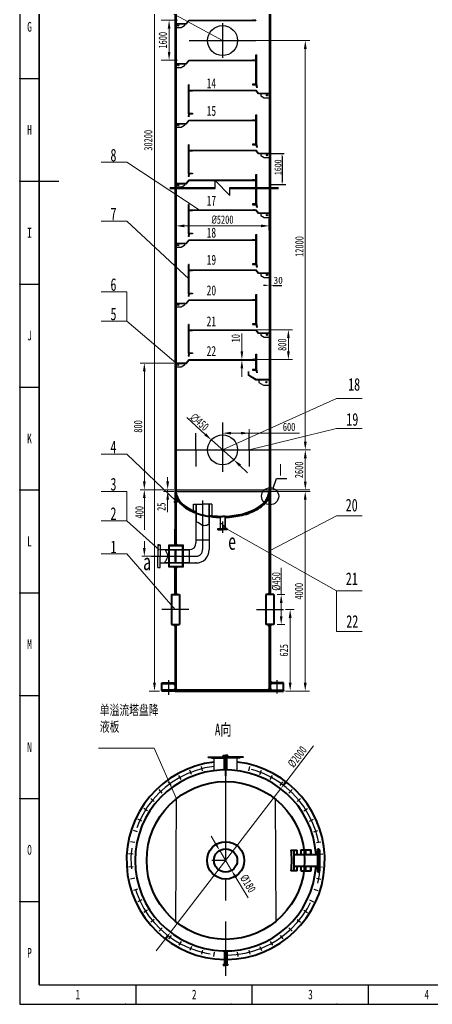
# Model space of a CAD drawing. Header units: inches. Extents: x 1196.6 to 1248.9, y -1575.8 to -1556.
# Drawn here: x 1196.61 to 1201.56, y -1575.8 to -1563.97 of the extents above; entities that cross this region are included whole.
import ezdxf

# ---------------------------------------------------------------- set-up
doc = ezdxf.new("R2010")
doc.units = ezdxf.units.IN
doc.header["$MEASUREMENT"] = 0
doc.linetypes.add('CENTER', pattern=[2, 1.25, -0.25, 0.25, -0.25])
for name, color, linetype in [('中心线', 1, 'CENTER'), ('文字', 7, 'Continuous'), ('文字层', 7, 'Continuous'), ('标注', 3, 'Continuous'), ('标题栏文字', 7, 'Continuous'), ('箭头', 6, 'Continuous'), ('细实线', 7, 'Continuous')]:
    doc.layers.add(name, color=color, linetype=linetype)
for name, color, linetype, lineweight in [('中心线层', 1, 'CENTER', 0), ('内边框', 7, 'Continuous', 30), ('塔体', 255, 'Continuous', 40), ('外边框', 7, 'Continuous', 30), ('引线', 3, 'Continuous', 0), ('文字说明', 7, 'Continuous', 5), ('标注层', 3, 'Continuous', 0), ('管路', 7, 'Continuous', 40), ('细线层', 7, 'Continuous', 0)]:
    doc.layers.add(name, color=color, linetype=linetype, lineweight=lineweight)
doc.styles.get("Standard").update_dxf_attribs({"font": '', "width": 0.7, "height": 3.5})
doc.styles.add('文字-仿宋', font='', dxfattribs={"width": 0.7, "height": 3.5})
doc.styles.add('朔方', font='gbenor.shx', dxfattribs={"height": 3.5})
doc.styles.get('Standard').set_extended_font_data('FangSong_GB2312')
doc.styles.get('文字-仿宋').set_extended_font_data('SimSun')

msp = doc.modelspace()

# ---------------------------------------------------------------- hatches: boundary and pattern name
at = {"layer": '塔体'}
for color, points in [(4, [(1198.483, -1569.617), (1198.472, -1569.611), (1198.472, -1569.624)]), (4, [(1199.603, -1569.617), (1199.615, -1569.611), (1199.615, -1569.624)]), (4, [(1198.472, -1570.265), (1198.456, -1570.285), (1198.472, -1570.285)]), (4, [(1198.483, -1570.265), (1198.5, -1570.285), (1198.483, -1570.285)]), (4, [(1198.472, -1570.566), (1198.456, -1570.545), (1198.472, -1570.545)]), (256, [(1198.472, -1570.563), (1198.465, -1570.545), (1198.472, -1570.545)]), (256, [(1198.483, -1570.563), (1198.491, -1570.545), (1198.483, -1570.545)]), (4, [(1198.483, -1570.566), (1198.5, -1570.545), (1198.483, -1570.545)]), (4, [(1198.472, -1570.857), (1198.456, -1570.877), (1198.472, -1570.877)]), (256, [(1198.472, -1570.86), (1198.465, -1570.877), (1198.472, -1570.877)]), (4, [(1198.483, -1570.857), (1198.5, -1570.877), (1198.483, -1570.877)]), (256, [(1198.483, -1570.86), (1198.491, -1570.877), (1198.483, -1570.877)]), (4, [(1199.603, -1570.857), (1199.587, -1570.877), (1199.603, -1570.877)]), (4, [(1199.615, -1570.857), (1199.631, -1570.877), (1199.615, -1570.877)]), (256, [(1199.615, -1570.86), (1199.622, -1570.877), (1199.615, -1570.877)]), (4, [(1198.472, -1571.258), (1198.456, -1571.237), (1198.472, -1571.237)]), (4, [(1198.483, -1571.258), (1198.5, -1571.237), (1198.483, -1571.237)]), (4, [(1199.603, -1571.258), (1199.587, -1571.237), (1199.603, -1571.237)]), (4, [(1199.615, -1571.258), (1199.631, -1571.237), (1199.615, -1571.237)]), (4, [(1198.472, -1571.915), (1198.456, -1571.936), (1198.472, -1571.936)]), (4, [(1198.472, -1571.967), (1198.456, -1571.947), (1198.472, -1571.947)]), (4, [(1199.615, -1571.915), (1199.631, -1571.936), (1199.615, -1571.936)]), (4, [(1199.615, -1571.967), (1199.631, -1571.947), (1199.615, -1571.947)]), (4, [(1198.472, -1572.006), (1198.456, -1572.026), (1198.472, -1572.026)]), (4, [(1198.483, -1572.006), (1198.5, -1572.026), (1198.483, -1572.026)]), (4, [(1199.603, -1572.006), (1199.587, -1572.026), (1199.603, -1572.026)]), (4, [(1199.615, -1572.006), (1199.631, -1572.026), (1199.615, -1572.026)])]:
    msp.add_hatch(color=color, dxfattribs=at).paths.add_polyline_path(points)
h = msp.add_hatch(color=4, dxfattribs=at)
edge = h.paths.add_edge_path()
edge.add_spline(control_points=[(1198.472, -1569.637), (1198.472, -1569.645), (1198.473, -1569.653), (1198.475, -1569.673), (1198.478, -1569.684), (1198.482, -1569.695)], knot_values=[2.959957, 2.959957, 2.959957, 2.959957, 3.033814, 3.033814, 3.141593, 3.141593, 3.141593, 3.141593], degree=3, periodic=0)
edge.add_line((1198.482, -1569.695), (1198.472, -1569.695))
edge.add_line((1198.472, -1569.695), (1198.472, -1569.637))
h = msp.add_hatch(color=4, dxfattribs=at)
edge = h.paths.add_edge_path()
edge.add_spline(control_points=[(1199.615, -1569.637), (1199.615, -1569.645), (1199.614, -1569.653), (1199.611, -1569.673), (1199.609, -1569.684), (1199.605, -1569.695)], knot_values=[2.959957, 2.959957, 2.959957, 2.959957, 3.033814, 3.033814, 3.141593, 3.141593, 3.141593, 3.141593], degree=3, periodic=0)
edge.add_line((1199.605, -1569.695), (1199.615, -1569.695))
edge.add_line((1199.615, -1569.695), (1199.615, -1569.637))

# ---------------------------------------------------------------- linework, layer by layer
at = {"layer": '中心线', "lineweight": 30}
for p, q in [((1199.043, -1564.01), (1199.043, -1564.426)), ((1199.043, -1568.808), (1199.043, -1569.401))]:
    msp.add_line(p, q, dxfattribs=at)
at = {"layer": '中心线'}
for p, q in [((1198.643, -1564.218), (1199.443, -1564.218)), ((1198.483, -1569.138), (1199.603, -1569.138)), ((1198.483, -1569.637), (1199.603, -1569.637)), ((1198.456, -1569.757), (1198.51, -1569.757)), ((1198.803, -1569.746), (1198.803, -1570.337)), ((1199.043, -1569.997), (1199.043, -1570.135)), ((1198.188, -1570.417), (1198.723, -1570.417)), ((1198.638, -1571.057), (1198.312, -1571.057)), ((1199.45, -1571.057), (1199.775, -1571.057)), ((1198.392, -1571.906), (1198.392, -1572.081)), ((1199.695, -1571.906), (1199.695, -1572.068)), ((1199.08, -1572.805), (1199.08, -1575.459)), ((1198.671, -1573.039), (1198.651, -1572.989)), ((1198.803, -1572.994), (1198.79, -1572.945)), ((1199.357, -1572.994), (1199.369, -1572.945)), ((1199.489, -1573.039), (1199.509, -1572.989)), ((1198.426, -1573.172), (1198.394, -1573.129)), ((1198.545, -1573.1), (1198.519, -1573.053)), ((1199.615, -1573.1), (1199.641, -1573.053)), ((1199.734, -1573.172), (1199.766, -1573.129)), ((1198.319, -1573.263), (1198.279, -1573.221)), ((1199.841, -1573.263), (1199.88, -1573.221)), ((1198.222, -1573.363), (1198.182, -1573.33)), ((1199.938, -1573.363), (1199.978, -1573.33)), ((1198.141, -1573.477), (1198.096, -1573.449)), ((1200.019, -1573.477), (1200.063, -1573.449)), ((1198.072, -1573.599), (1198.024, -1573.576)), ((1200.087, -1573.599), (1200.135, -1573.576)), ((1198.02, -1573.729), (1197.971, -1573.713)), ((1200.14, -1573.729), (1200.188, -1573.713)), ((1197.987, -1573.859), (1197.936, -1573.849)), ((1200.172, -1573.859), (1200.224, -1573.849)), ((1197.968, -1573.997), (1197.914, -1573.994)), ((1199.08, -1574.073), (1198.915, -1574.073)), ((1200.207, -1573.996), (1200.246, -1573.994)), ((1197.968, -1574.149), (1197.914, -1574.153)), ((1197.987, -1574.287), (1197.936, -1574.297)), ((1200.172, -1574.287), (1200.224, -1574.297)), ((1198.02, -1574.418), (1197.971, -1574.433)), ((1200.14, -1574.418), (1200.188, -1574.433)), ((1198.072, -1574.547), (1198.024, -1574.57)), ((1200.087, -1574.547), (1200.135, -1574.57)), ((1198.141, -1574.669), (1198.096, -1574.697)), ((1200.019, -1574.669), (1200.063, -1574.697)), ((1198.222, -1574.783), (1198.182, -1574.816)), ((1199.938, -1574.783), (1199.978, -1574.816)), ((1198.319, -1574.883), (1198.279, -1574.925)), ((1199.841, -1574.883), (1199.88, -1574.925)), ((1198.426, -1574.974), (1198.394, -1575.017)), ((1199.734, -1574.974), (1199.766, -1575.017)), ((1198.545, -1575.047), (1198.519, -1575.093)), ((1198.671, -1575.107), (1198.651, -1575.157)), ((1199.489, -1575.107), (1199.509, -1575.157)), ((1199.615, -1575.047), (1199.641, -1575.093)), ((1198.803, -1575.152), (1198.79, -1575.201)), ((1198.941, -1575.176), (1198.934, -1575.227)), ((1199.219, -1575.176), (1199.226, -1575.227)), ((1199.357, -1575.152), (1199.369, -1575.201))]:
    msp.add_line(p, q, dxfattribs=at)
for centre, radius, start, end in [((1198.723, -1570.337), 0.08, 270, 0), ((1199.08, -1574.073), 1.139, 97.0466, 269.2959), ((1199.08, -1574.073), 1.139, 270.7041, 82.9299)]:
    msp.add_arc(centre, radius, start, end, dxfattribs=at)
at = {"layer": '中心线层'}
msp.add_line((1200.207, -1574.15), (1200.246, -1574.153), dxfattribs=at)
at = {"layer": '内边框'}
for p, q in [((1196.84, -1556.602), (1196.84, -1575.567)), ((1196.84, -1575.567), (1196.84, -1556.602))]:
    msp.add_line(p, q, dxfattribs=at)
at = {"layer": '塔体'}
for p, q in [((1198.483, -1569.617), (1198.472, -1569.611)), ((1198.483, -1569.617), (1198.472, -1569.624)), ((1198.472, -1569.637), (1198.472, -1569.737)), ((1198.482, -1569.695), (1198.472, -1569.695)), ((1198.483, -1569.699), (1198.483, -1569.737)), ((1199.603, -1569.617), (1199.615, -1569.611)), ((1199.603, -1569.617), (1199.615, -1569.624)), ((1199.605, -1569.695), (1199.615, -1569.695)), ((1198.483, -1569.737), (1198.472, -1569.737)), ((1198.483, -1569.777), (1198.472, -1569.777)), ((1199.099, -1570.097), (1199.099, -1570.093)), ((1198.263, -1570.281), (1198.283, -1570.281)), ((1198.472, -1570.563), (1198.465, -1570.545)), ((1198.483, -1570.563), (1198.491, -1570.545)), ((1198.472, -1570.86), (1198.465, -1570.877)), ((1198.483, -1570.86), (1198.491, -1570.877)), ((1199.615, -1570.86), (1199.622, -1570.877)), ((1198.456, -1571.237), (1198.472, -1571.258)), ((1198.5, -1571.237), (1198.483, -1571.258)), ((1198.392, -1571.936), (1198.392, -1571.947)), ((1198.456, -1571.947), (1198.472, -1571.967)), ((1199.631, -1571.936), (1199.615, -1571.915)), ((1199.631, -1571.947), (1199.615, -1571.967)), ((1198.312, -1572.026), (1198.312, -1572.037)), ((1198.638, -1572.026), (1198.638, -1572.037)), ((1199.449, -1572.026), (1199.449, -1572.037)), ((1199.587, -1572.026), (1199.603, -1572.006)), ((1199.631, -1572.026), (1199.615, -1572.006)), ((1199.775, -1572.026), (1199.775, -1572.037)), ((1198.869, -1572.826), (1198.869, -1572.837)), ((1198.91, -1572.837), (1198.91, -1572.845)), ((1199.052, -1572.813), (1199.08, -1572.813)), ((1199.052, -1572.824), (1199.052, -1572.813)), ((1199.052, -1572.824), (1199.08, -1572.824)), ((1199.066, -1572.986), (1199.066, -1572.824)), ((1199.08, -1572.805), (1199.08, -1573.056)), ((1199.108, -1572.813), (1199.08, -1572.813)), ((1199.108, -1572.824), (1199.08, -1572.824)), ((1199.094, -1572.986), (1199.094, -1572.824)), ((1199.108, -1572.824), (1199.108, -1572.813)), ((1199.865, -1573.949), (1199.939, -1573.949)), ((1199.898, -1573.949), (1199.898, -1574.197)), ((1199.899, -1573.949), (1199.899, -1574.197)), ((1199.938, -1574.003), (1199.938, -1573.949)), ((1199.939, -1574.003), (1199.939, -1573.949)), ((1199.984, -1573.947), (1200.107, -1573.947)), ((1200.038, -1573.947), (1200.038, -1574.003)), ((1200.04, -1573.947), (1200.04, -1574.003)), ((1200.105, -1574.003), (1200.105, -1573.947)), ((1200.107, -1574.003), (1200.107, -1573.947)), ((1200.187, -1573.933), (1200.198, -1573.933)), ((1200.187, -1574.073), (1200.187, -1573.933)), ((1200.198, -1573.933), (1200.198, -1574.213)), ((1200.198, -1573.941), (1200.207, -1573.947)), ((1200.207, -1573.947), (1200.207, -1574.199)), ((1199.899, -1574.003), (1200.187, -1574.003)), ((1200.187, -1574.213), (1200.187, -1574.073)), ((1199.899, -1574.143), (1200.187, -1574.143)), ((1199.938, -1574.197), (1199.938, -1574.143)), ((1199.939, -1574.197), (1199.939, -1574.143)), ((1200.038, -1574.143), (1200.038, -1574.198)), ((1200.04, -1574.143), (1200.04, -1574.198)), ((1200.105, -1574.198), (1200.105, -1574.143)), ((1200.107, -1574.198), (1200.107, -1574.143)), ((1199.939, -1574.197), (1199.865, -1574.197)), ((1199.984, -1574.198), (1200.107, -1574.198)), ((1200.198, -1574.213), (1200.187, -1574.213)), ((1200.198, -1574.205), (1200.207, -1574.199)), ((1199.066, -1575.161), (1199.066, -1575.322)), ((1199.094, -1575.161), (1199.094, -1575.322)), ((1199.052, -1575.322), (1199.08, -1575.322)), ((1199.052, -1575.322), (1199.052, -1575.333)), ((1199.052, -1575.333), (1199.08, -1575.333)), ((1199.108, -1575.322), (1199.08, -1575.322)), ((1199.108, -1575.333), (1199.08, -1575.333)), ((1199.108, -1575.322), (1199.108, -1575.333))]:
    msp.add_line(p, q, dxfattribs=at)
for radius in [0.949, 0.224, 0.14]:
    msp.add_circle((1199.08, -1574.073), radius, dxfattribs=at)
for centre, radius, start, end in [((1198.432, -1569.757), 0.0446, 333.3817, 26.6183), ((1198.444, -1569.757), 0.0446, 333.3817, 26.6183), ((1199.08, -1574.073), 1.191, 96.7387, 269.3266), ((1199.08, -1574.073), 1.191, 270.6734, 83.2388), ((1199.08, -1574.073), 1.088, 3.6914, 356.3104), ((1199.08, -1574.073), 0.795, 351.0263, 8.9737), ((1199.08, -1574.073), 0.913, 4.291, 7.9362), ((1199.08, -1574.073), 0.913, 352.1061, 355.6019)]:
    msp.add_arc(centre, radius, start, end, dxfattribs=at)
at = {"layer": '外边框'}
for p, q in [((1196.605, -1556.014), (1196.605, -1575.802)), ((1199.603, -1563.042), (1199.603, -1569.637)), ((1198.483, -1564.013), (1198.608, -1564.013)), ((1198.608, -1564.013), (1198.641, -1563.973)), ((1198.611, -1564.018), (1198.643, -1563.978)), ((1198.641, -1563.973), (1199.402, -1563.973)), ((1198.643, -1563.978), (1199.443, -1563.978)), ((1199.419, -1563.973), (1199.402, -1563.973)), ((1199.403, -1563.981), (1199.403, -1563.978)), ((1199.443, -1563.981), (1199.403, -1563.981)), ((1199.419, -1563.978), (1199.419, -1563.973)), ((1199.427, -1563.978), (1199.419, -1563.978)), ((1199.443, -1563.973), (1199.427, -1563.973)), ((1199.427, -1563.973), (1199.427, -1563.978)), ((1199.443, -1563.978), (1199.443, -1563.981)), ((1198.483, -1564.018), (1198.611, -1564.018)), ((1198.544, -1564.064), (1198.483, -1564.064)), ((1198.584, -1564.04), (1198.544, -1564.064)), ((1198.584, -1564.018), (1198.584, -1564.04)), ((1198.608, -1564.493), (1198.641, -1564.453)), ((1198.611, -1564.498), (1198.643, -1564.458)), ((1198.641, -1564.453), (1199.402, -1564.453)), ((1198.643, -1564.458), (1199.443, -1564.458)), ((1199.419, -1564.453), (1199.402, -1564.453)), ((1199.403, -1564.461), (1199.403, -1564.458)), ((1199.443, -1564.461), (1199.403, -1564.461)), ((1199.419, -1564.458), (1199.419, -1564.453)), ((1199.427, -1564.458), (1199.419, -1564.458)), ((1199.443, -1564.453), (1199.427, -1564.453)), ((1199.427, -1564.453), (1199.427, -1564.458)), ((1199.443, -1564.741), (1199.443, -1564.389)), ((1199.443, -1564.389), (1199.453, -1564.389)), ((1199.443, -1564.458), (1199.443, -1564.461)), ((1199.448, -1564.746), (1199.448, -1564.389)), ((1199.453, -1564.749), (1199.453, -1564.389)), ((1198.483, -1564.493), (1198.608, -1564.493)), ((1198.483, -1564.498), (1198.611, -1564.498)), ((1198.544, -1564.544), (1198.483, -1564.544)), ((1198.584, -1564.52), (1198.544, -1564.544)), ((1198.584, -1564.498), (1198.584, -1564.52)), ((1196.605, -1564.672), (1196.84, -1564.672)), ((1198.634, -1565.1), (1198.634, -1564.749)), ((1198.643, -1564.749), (1198.634, -1564.749)), ((1198.639, -1565.097), (1198.639, -1564.749)), ((1198.643, -1565.092), (1198.643, -1564.749)), ((1198.643, -1564.813), (1198.659, -1564.813)), ((1198.643, -1564.818), (1199.443, -1564.818)), ((1199.443, -1564.818), (1198.643, -1564.818)), ((1198.643, -1564.818), (1198.643, -1564.821)), ((1198.643, -1564.821), (1198.683, -1564.821)), ((1198.659, -1564.813), (1198.659, -1564.818)), ((1198.659, -1564.818), (1198.667, -1564.818)), ((1198.667, -1564.818), (1198.667, -1564.813)), ((1198.667, -1564.813), (1199.446, -1564.813)), ((1198.683, -1564.821), (1198.683, -1564.818)), ((1199.443, -1564.741), (1199.403, -1564.741)), ((1199.403, -1564.741), (1199.403, -1564.751)), ((1199.448, -1564.746), (1199.403, -1564.746)), ((1199.403, -1564.751), (1199.443, -1564.751)), ((1199.427, -1564.818), (1199.419, -1564.818)), ((1199.443, -1564.751), (1199.449, -1564.784)), ((1199.476, -1564.858), (1199.443, -1564.818)), ((1199.479, -1564.853), (1199.446, -1564.813)), ((1199.448, -1564.746), (1199.454, -1564.783)), ((1199.453, -1564.749), (1199.459, -1564.782)), ((1199.603, -1564.858), (1199.476, -1564.858)), ((1199.603, -1564.853), (1199.479, -1564.853)), ((1199.503, -1564.858), (1199.503, -1564.88)), ((1199.503, -1564.88), (1199.543, -1564.904)), ((1199.543, -1564.904), (1199.603, -1564.904)), ((1198.608, -1565.213), (1198.641, -1565.173)), ((1198.611, -1565.218), (1198.643, -1565.178)), ((1198.634, -1565.1), (1198.628, -1565.133)), ((1198.639, -1565.097), (1198.633, -1565.134)), ((1198.643, -1565.101), (1198.638, -1565.135)), ((1198.639, -1565.097), (1198.683, -1565.097)), ((1198.641, -1565.173), (1199.402, -1565.173)), ((1198.643, -1565.092), (1198.683, -1565.092)), ((1198.683, -1565.101), (1198.643, -1565.101)), ((1198.643, -1565.178), (1199.443, -1565.178)), ((1198.683, -1565.092), (1198.683, -1565.101)), ((1199.419, -1565.173), (1199.402, -1565.173)), ((1199.403, -1565.181), (1199.403, -1565.178)), ((1199.443, -1565.181), (1199.403, -1565.181)), ((1199.419, -1565.178), (1199.419, -1565.173)), ((1199.427, -1565.178), (1199.419, -1565.178)), ((1199.443, -1565.173), (1199.427, -1565.173)), ((1199.427, -1565.173), (1199.427, -1565.178)), ((1199.443, -1565.461), (1199.443, -1565.109)), ((1199.443, -1565.109), (1199.453, -1565.109)), ((1199.443, -1565.178), (1199.443, -1565.181)), ((1199.448, -1565.466), (1199.448, -1565.109)), ((1199.453, -1565.469), (1199.453, -1565.109)), ((1198.483, -1565.213), (1198.608, -1565.213)), ((1198.483, -1565.218), (1198.611, -1565.218)), ((1198.544, -1565.264), (1198.483, -1565.264)), ((1198.584, -1565.24), (1198.544, -1565.264)), ((1198.584, -1565.218), (1198.584, -1565.24)), ((1198.634, -1565.82), (1198.634, -1565.469)), ((1198.643, -1565.469), (1198.634, -1565.469)), ((1198.639, -1565.817), (1198.639, -1565.469)), ((1198.643, -1565.812), (1198.643, -1565.469)), ((1198.643, -1565.533), (1198.659, -1565.533)), ((1198.643, -1565.538), (1199.443, -1565.538)), ((1199.443, -1565.538), (1198.643, -1565.538)), ((1198.643, -1565.538), (1198.643, -1565.541)), ((1198.643, -1565.541), (1198.683, -1565.541)), ((1198.659, -1565.533), (1198.659, -1565.538)), ((1198.659, -1565.538), (1198.667, -1565.538)), ((1198.667, -1565.538), (1198.667, -1565.533)), ((1198.667, -1565.533), (1199.446, -1565.533)), ((1198.683, -1565.541), (1198.683, -1565.538)), ((1199.443, -1565.461), (1199.403, -1565.461)), ((1199.403, -1565.461), (1199.403, -1565.471)), ((1199.448, -1565.466), (1199.403, -1565.466)), ((1199.403, -1565.471), (1199.443, -1565.471)), ((1199.427, -1565.538), (1199.419, -1565.538)), ((1199.443, -1565.471), (1199.449, -1565.504)), ((1199.476, -1565.578), (1199.443, -1565.538)), ((1199.479, -1565.573), (1199.446, -1565.533)), ((1199.448, -1565.466), (1199.454, -1565.503)), ((1199.453, -1565.469), (1199.459, -1565.502)), ((1199.603, -1565.578), (1199.476, -1565.578)), ((1199.603, -1565.573), (1199.479, -1565.573)), ((1199.503, -1565.578), (1199.503, -1565.6)), ((1199.503, -1565.6), (1199.543, -1565.624)), ((1199.543, -1565.624), (1199.603, -1565.624)), ((1196.605, -1565.908), (1197.076, -1565.908)), ((1198.608, -1565.933), (1198.641, -1565.893)), ((1198.611, -1565.938), (1198.643, -1565.898)), ((1198.634, -1565.82), (1198.628, -1565.853)), ((1198.639, -1565.817), (1198.633, -1565.854)), ((1198.643, -1565.821), (1198.638, -1565.855)), ((1198.639, -1565.817), (1198.683, -1565.817)), ((1198.641, -1565.893), (1199.402, -1565.893)), ((1198.643, -1565.812), (1198.683, -1565.812)), ((1198.683, -1565.821), (1198.643, -1565.821)), ((1198.643, -1565.898), (1199.443, -1565.898)), ((1198.683, -1565.812), (1198.683, -1565.821)), ((1199.419, -1565.893), (1199.402, -1565.893)), ((1199.403, -1565.901), (1199.403, -1565.898)), ((1199.443, -1565.901), (1199.403, -1565.901)), ((1199.419, -1565.898), (1199.419, -1565.893)), ((1199.427, -1565.898), (1199.419, -1565.898)), ((1199.443, -1565.893), (1199.427, -1565.893)), ((1199.427, -1565.893), (1199.427, -1565.898)), ((1199.443, -1566.181), (1199.443, -1565.829)), ((1199.443, -1565.829), (1199.453, -1565.829)), ((1199.443, -1565.898), (1199.443, -1565.901)), ((1199.448, -1566.186), (1199.448, -1565.829)), ((1199.453, -1566.189), (1199.453, -1565.829)), ((1198.483, -1565.933), (1198.608, -1565.933)), ((1198.483, -1565.938), (1198.611, -1565.938)), ((1198.584, -1565.96), (1198.544, -1565.984)), ((1198.584, -1565.938), (1198.584, -1565.96)), ((1198.634, -1566.54), (1198.634, -1566.189)), ((1198.643, -1566.189), (1198.634, -1566.189)), ((1198.639, -1566.537), (1198.639, -1566.189)), ((1198.643, -1566.532), (1198.643, -1566.189)), ((1198.643, -1566.253), (1198.659, -1566.253)), ((1198.643, -1566.258), (1199.443, -1566.258)), ((1199.443, -1566.258), (1198.643, -1566.258)), ((1198.643, -1566.258), (1198.643, -1566.261)), ((1198.643, -1566.261), (1198.683, -1566.261)), ((1198.659, -1566.253), (1198.659, -1566.258)), ((1198.659, -1566.258), (1198.667, -1566.258)), ((1198.667, -1566.258), (1198.667, -1566.253)), ((1198.667, -1566.253), (1199.446, -1566.253)), ((1198.683, -1566.261), (1198.683, -1566.258)), ((1199.443, -1566.181), (1199.403, -1566.181)), ((1199.403, -1566.181), (1199.403, -1566.191)), ((1199.448, -1566.186), (1199.403, -1566.186)), ((1199.403, -1566.191), (1199.443, -1566.191)), ((1199.443, -1566.191), (1199.449, -1566.224)), ((1199.476, -1566.298), (1199.443, -1566.258)), ((1199.479, -1566.293), (1199.446, -1566.253)), ((1199.448, -1566.186), (1199.454, -1566.223)), ((1199.453, -1566.189), (1199.459, -1566.222)), ((1199.603, -1566.298), (1199.476, -1566.298)), ((1199.603, -1566.293), (1199.479, -1566.293)), ((1199.503, -1566.298), (1199.503, -1566.32)), ((1199.503, -1566.32), (1199.543, -1566.344)), ((1199.543, -1566.344), (1199.603, -1566.344)), ((1198.608, -1566.653), (1198.641, -1566.613)), ((1198.611, -1566.658), (1198.643, -1566.618)), ((1198.634, -1566.54), (1198.628, -1566.573)), ((1198.639, -1566.537), (1198.633, -1566.574)), ((1198.643, -1566.541), (1198.638, -1566.575)), ((1198.639, -1566.537), (1198.683, -1566.537)), ((1198.641, -1566.613), (1199.402, -1566.613)), ((1198.643, -1566.532), (1198.683, -1566.532)), ((1198.683, -1566.541), (1198.643, -1566.541)), ((1198.643, -1566.618), (1199.443, -1566.618)), ((1198.683, -1566.532), (1198.683, -1566.541)), ((1199.419, -1566.613), (1199.402, -1566.613)), ((1199.403, -1566.621), (1199.403, -1566.618)), ((1199.443, -1566.621), (1199.403, -1566.621)), ((1199.419, -1566.618), (1199.419, -1566.613)), ((1199.427, -1566.618), (1199.419, -1566.618)), ((1199.443, -1566.613), (1199.427, -1566.613)), ((1199.427, -1566.613), (1199.427, -1566.618)), ((1199.443, -1566.901), (1199.443, -1566.549)), ((1199.443, -1566.549), (1199.453, -1566.549)), ((1199.443, -1566.618), (1199.443, -1566.621)), ((1199.448, -1566.906), (1199.448, -1566.549)), ((1199.453, -1566.909), (1199.453, -1566.549)), ((1198.483, -1566.653), (1198.608, -1566.653)), ((1198.483, -1566.658), (1198.611, -1566.658)), ((1198.544, -1566.704), (1198.483, -1566.704)), ((1198.584, -1566.68), (1198.544, -1566.704)), ((1198.584, -1566.658), (1198.584, -1566.68)), ((1198.634, -1567.26), (1198.634, -1566.909)), ((1198.643, -1566.909), (1198.634, -1566.909)), ((1198.639, -1567.257), (1198.639, -1566.909)), ((1198.643, -1567.252), (1198.643, -1566.909)), ((1198.643, -1566.973), (1198.659, -1566.973)), ((1198.659, -1566.973), (1198.659, -1566.978)), ((1198.667, -1566.978), (1198.667, -1566.973)), ((1198.667, -1566.973), (1199.446, -1566.973)), ((1199.443, -1566.901), (1199.403, -1566.901)), ((1199.403, -1566.901), (1199.403, -1566.911)), ((1199.448, -1566.906), (1199.403, -1566.906)), ((1199.403, -1566.911), (1199.443, -1566.911)), ((1199.443, -1566.911), (1199.449, -1566.944)), ((1199.479, -1567.013), (1199.446, -1566.973)), ((1199.448, -1566.906), (1199.454, -1566.943)), ((1199.453, -1566.909), (1199.459, -1566.942)), ((1198.643, -1566.978), (1199.443, -1566.978)), ((1199.443, -1566.978), (1198.643, -1566.978)), ((1198.643, -1566.978), (1198.643, -1566.981)), ((1198.643, -1566.981), (1198.683, -1566.981)), ((1198.659, -1566.978), (1198.667, -1566.978)), ((1198.683, -1566.981), (1198.683, -1566.978)), ((1199.427, -1566.978), (1199.419, -1566.978)), ((1199.476, -1567.018), (1199.443, -1566.978)), ((1199.603, -1567.018), (1199.476, -1567.018)), ((1199.603, -1567.013), (1199.479, -1567.013)), ((1199.503, -1567.018), (1199.503, -1567.04)), ((1199.503, -1567.04), (1199.543, -1567.064)), ((1199.543, -1567.064), (1199.603, -1567.064)), ((1196.605, -1567.145), (1196.84, -1567.145)), ((1198.634, -1567.26), (1198.628, -1567.293)), ((1198.639, -1567.257), (1198.633, -1567.294)), ((1198.643, -1567.261), (1198.638, -1567.295)), ((1198.639, -1567.257), (1198.683, -1567.257)), ((1198.643, -1567.252), (1198.683, -1567.252)), ((1198.683, -1567.261), (1198.643, -1567.261)), ((1198.683, -1567.252), (1198.683, -1567.261)), ((1199.443, -1567.621), (1199.443, -1567.269)), ((1199.443, -1567.269), (1199.453, -1567.269)), ((1199.448, -1567.626), (1199.448, -1567.269)), ((1199.453, -1567.629), (1199.453, -1567.269)), ((1198.483, -1567.373), (1198.608, -1567.373)), ((1198.483, -1567.378), (1198.611, -1567.378)), ((1198.544, -1567.424), (1198.483, -1567.424)), ((1198.584, -1567.4), (1198.544, -1567.424)), ((1198.584, -1567.378), (1198.584, -1567.4)), ((1198.608, -1567.373), (1198.641, -1567.333)), ((1198.611, -1567.378), (1198.643, -1567.338)), ((1198.641, -1567.333), (1199.402, -1567.333)), ((1198.643, -1567.338), (1199.443, -1567.338)), ((1199.419, -1567.333), (1199.402, -1567.333)), ((1199.403, -1567.341), (1199.403, -1567.338)), ((1199.443, -1567.341), (1199.403, -1567.341)), ((1199.419, -1567.338), (1199.419, -1567.333)), ((1199.427, -1567.338), (1199.419, -1567.338)), ((1199.443, -1567.333), (1199.427, -1567.333)), ((1199.427, -1567.333), (1199.427, -1567.338)), ((1199.443, -1567.338), (1199.443, -1567.341)), ((1198.634, -1567.98), (1198.634, -1567.629)), ((1198.643, -1567.629), (1198.634, -1567.629)), ((1198.639, -1567.977), (1198.639, -1567.629)), ((1198.643, -1567.972), (1198.643, -1567.629)), ((1199.443, -1567.621), (1199.403, -1567.621)), ((1199.403, -1567.621), (1199.403, -1567.631)), ((1199.448, -1567.626), (1199.403, -1567.626)), ((1199.403, -1567.631), (1199.443, -1567.631)), ((1199.443, -1567.631), (1199.449, -1567.664)), ((1199.448, -1567.626), (1199.454, -1567.663)), ((1199.449, -1567.664), (1199.459, -1567.662)), ((1199.453, -1567.629), (1199.459, -1567.662)), ((1198.643, -1567.693), (1198.659, -1567.693)), ((1198.643, -1567.698), (1199.443, -1567.698)), ((1199.443, -1567.698), (1198.643, -1567.698)), ((1198.643, -1567.698), (1198.643, -1567.701)), ((1198.643, -1567.701), (1198.683, -1567.701)), ((1198.659, -1567.693), (1198.659, -1567.698)), ((1198.659, -1567.698), (1198.667, -1567.698)), ((1198.667, -1567.698), (1198.667, -1567.693)), ((1198.667, -1567.693), (1199.446, -1567.693)), ((1198.683, -1567.701), (1198.683, -1567.698)), ((1199.476, -1567.738), (1199.443, -1567.698)), ((1199.479, -1567.733), (1199.446, -1567.693)), ((1199.603, -1567.738), (1199.476, -1567.738)), ((1199.603, -1567.733), (1199.479, -1567.733)), ((1199.503, -1567.738), (1199.503, -1567.76)), ((1199.503, -1567.76), (1199.543, -1567.784)), ((1199.543, -1567.784), (1199.603, -1567.784)), ((1198.634, -1567.98), (1198.628, -1568.013)), ((1198.639, -1567.977), (1198.633, -1568.014)), ((1198.643, -1567.981), (1198.638, -1568.015)), ((1198.639, -1567.977), (1198.683, -1567.977)), ((1198.643, -1567.972), (1198.683, -1567.972)), ((1198.683, -1567.981), (1198.643, -1567.981)), ((1198.683, -1567.972), (1198.683, -1567.981)), ((1199.443, -1568.171), (1199.443, -1567.989)), ((1199.443, -1567.989), (1199.453, -1567.989)), ((1199.448, -1568.175), (1199.448, -1567.989)), ((1199.453, -1568.179), (1199.453, -1567.989)), ((1198.483, -1568.093), (1198.608, -1568.093)), ((1198.483, -1568.098), (1198.611, -1568.098)), ((1198.544, -1568.144), (1198.483, -1568.144)), ((1198.584, -1568.12), (1198.544, -1568.144)), ((1198.584, -1568.098), (1198.584, -1568.12)), ((1198.608, -1568.093), (1198.641, -1568.053)), ((1198.611, -1568.098), (1198.643, -1568.058)), ((1198.641, -1568.053), (1199.402, -1568.053)), ((1198.643, -1568.058), (1199.443, -1568.058)), ((1199.419, -1568.053), (1199.402, -1568.053)), ((1199.403, -1568.061), (1199.403, -1568.058)), ((1199.443, -1568.061), (1199.403, -1568.061)), ((1199.419, -1568.058), (1199.419, -1568.053)), ((1199.427, -1568.058), (1199.419, -1568.058)), ((1199.355, -1568.242), (1199.355, -1568.194)), ((1199.443, -1568.298), (1199.355, -1568.242)), ((1199.36, -1568.24), (1199.36, -1568.194)), ((1199.446, -1568.293), (1199.36, -1568.24)), ((1199.443, -1568.171), (1199.403, -1568.171)), ((1199.403, -1568.171), (1199.403, -1568.18)), ((1199.448, -1568.175), (1199.403, -1568.175)), ((1199.403, -1568.18), (1199.443, -1568.18)), ((1199.443, -1568.18), (1199.449, -1568.213)), ((1199.448, -1568.175), (1199.454, -1568.213)), ((1199.453, -1568.179), (1199.459, -1568.212)), ((1196.605, -1568.382), (1196.84, -1568.382)), ((1199.603, -1568.298), (1199.443, -1568.298)), ((1199.603, -1568.293), (1199.446, -1568.293)), ((1199.479, -1568.298), (1199.479, -1568.327)), ((1199.479, -1568.327), (1199.536, -1568.361)), ((1199.536, -1568.361), (1199.603, -1568.361)), ((1198.723, -1569.138), (1198.723, -1568.938)), ((1199.363, -1569.138), (1199.363, -1568.938)), ((1198.723, -1569.138), (1198.723, -1569.338)), ((1199.363, -1569.138), (1199.363, -1569.338)), ((1196.605, -1569.619), (1196.84, -1569.619)), ((1198.483, -1569.617), (1199.603, -1569.617)), ((1198.692, -1569.871), (1198.692, -1569.791)), ((1198.692, -1569.791), (1198.803, -1569.791)), ((1198.723, -1569.791), (1198.723, -1570.257)), ((1198.727, -1569.791), (1198.727, -1570.002)), ((1198.915, -1569.791), (1198.803, -1569.791)), ((1198.803, -1569.791), (1198.803, -1569.908)), ((1198.879, -1569.791), (1198.879, -1570.029)), ((1198.883, -1569.791), (1198.883, -1570.337)), ((1198.915, -1569.791), (1198.915, -1569.929)), ((1199.012, -1569.937), (1199.012, -1570.081)), ((1199.015, -1569.937), (1199.015, -1570.025)), ((1199.072, -1569.937), (1199.072, -1570.056)), ((1199.075, -1569.937), (1199.075, -1570.081)), ((1198.987, -1570.097), (1198.987, -1570.081)), ((1198.987, -1570.081), (1199.043, -1570.081)), ((1198.987, -1570.097), (1198.987, -1570.093)), ((1198.987, -1570.097), (1199.043, -1570.097)), ((1199.003, -1570.097), (1199.043, -1570.097)), ((1199.099, -1570.081), (1199.043, -1570.081)), ((1199.099, -1570.097), (1199.043, -1570.097)), ((1199.099, -1570.097), (1199.099, -1570.081)), ((1198.263, -1570.281), (1198.295, -1570.281)), ((1198.263, -1570.281), (1198.263, -1570.417)), ((1198.295, -1570.281), (1198.295, -1570.417)), ((1198.723, -1570.219), (1198.883, -1570.219)), ((1198.295, -1570.337), (1198.643, -1570.337)), ((1198.355, -1570.341), (1198.643, -1570.341)), ((1198.472, -1570.337), (1198.472, -1570.497)), ((1198.472, -1570.497), (1198.472, -1570.337)), ((1198.483, -1570.337), (1198.483, -1570.497)), ((1198.643, -1570.337), (1198.643, -1570.497)), ((1198.263, -1570.553), (1198.263, -1570.417)), ((1198.295, -1570.553), (1198.295, -1570.417)), ((1198.295, -1570.497), (1198.724, -1570.497)), ((1198.348, -1570.493), (1198.643, -1570.493)), ((1198.717, -1570.493), (1198.724, -1570.493)), ((1198.263, -1570.553), (1198.283, -1570.553)), ((1198.263, -1570.553), (1198.295, -1570.553)), ((1196.605, -1570.855), (1196.84, -1570.855)), ((1196.605, -1572.092), (1196.84, -1572.092)), ((1198.869, -1572.826), (1199.066, -1572.826)), ((1198.869, -1572.837), (1199.066, -1572.837)), ((1198.91, -1572.845), (1199.066, -1572.845)), ((1198.94, -1572.995), (1198.94, -1572.845)), ((1199.291, -1572.826), (1199.094, -1572.826)), ((1199.291, -1572.837), (1199.094, -1572.837)), ((1199.25, -1572.845), (1199.094, -1572.845)), ((1199.22, -1572.995), (1199.22, -1572.845)), ((1199.25, -1572.837), (1199.25, -1572.845)), ((1199.291, -1572.826), (1199.291, -1572.837)), ((1196.605, -1573.329), (1196.84, -1573.329)), ((1198.486, -1573.332), (1198.478, -1574.808)), ((1199.673, -1573.332), (1199.681, -1574.808)), ((1196.605, -1574.566), (1196.84, -1574.566)), ((1196.84, -1575.567), (1210.346, -1575.567)), ((1198.003, -1575.802), (1198.003, -1575.567)), ((1199.4, -1575.802), (1199.4, -1575.567)), ((1200.798, -1575.802), (1200.798, -1575.567)), ((1196.605, -1575.802), (1210.582, -1575.802))]:
    msp.add_line(p, q, dxfattribs=at)
for points in [[(1198.393, -1570.545), (1198.573, -1570.545), (1198.573, -1570.285), (1198.393, -1570.285)], [(1198.403, -1570.535), (1198.563, -1570.535), (1198.563, -1570.295), (1198.403, -1570.295)]]:
    msp.add_lwpolyline(points, close=True, dxfattribs=at)
for centre, radius in [((1198.509, -1564.035), 0.008), ((1199.043, -1564.218), 0.18), ((1198.509, -1564.515), 0.008), ((1199.578, -1564.875), 0.008), ((1198.509, -1565.235), 0.008), ((1199.578, -1565.595), 0.008), ((1198.509, -1565.955), 0.008), ((1199.578, -1566.315), 0.008), ((1198.509, -1566.675), 0.008), ((1199.578, -1567.035), 0.008), ((1198.509, -1567.395), 0.008), ((1199.578, -1567.755), 0.008), ((1198.509, -1568.115), 0.008), ((1199.57, -1568.324), 0.008), ((1199.043, -1569.138), 0.18)]:
    msp.add_circle(centre, radius, dxfattribs=at)
for centre, radius in [((1198.643, -1570.257), 0.08), ((1198.723, -1570.337), 0.16)]:
    msp.add_arc(centre, radius, 270, 0, dxfattribs=at)
for points, knots in [([(1198.727, -1570.002), (1198.752, -1570.002), (1198.789, -1570.049), (1198.847, -1570.045), (1198.871, -1570.034), (1198.879, -1570.029)], [2.056269, 2.056269, 2.056269, 2.056269, 4.20336, 5.417052, 6.16094, 6.16094, 6.16094, 6.16094]), ([(1199.012, -1570.026), (1199.019, -1570.022), (1199.039, -1570.015), (1199.046, -1570.048), (1199.067, -1570.055), (1199.075, -1570.056)], [0.98243, 0.98243, 0.98243, 0.98243, 1.520216, 2.372843, 2.883515, 2.883515, 2.883515, 2.883515]), ([(1198.353, -1570.337), (1198.364, -1570.359), (1198.395, -1570.401), (1198.368, -1570.457), (1198.352, -1570.487), (1198.346, -1570.497)], [2.76813, 2.76813, 2.76813, 2.76813, 4.549148, 6.131167, 7.037881, 7.037881, 7.037881, 7.037881])]:
    msp.add_open_spline(points, degree=3, knots=knots, dxfattribs=at)
for p in [(1196.605, -1564.672), (1196.605, -1564.672), (1196.605, -1565.908), (1196.605, -1565.908), (1196.605, -1567.145), (1196.605, -1567.145), (1196.605, -1568.382), (1196.605, -1568.382), (1196.605, -1569.619), (1196.605, -1569.619), (1196.605, -1570.855), (1196.605, -1570.855), (1196.605, -1572.092), (1196.605, -1572.092), (1196.605, -1573.329), (1196.605, -1573.329), (1196.605, -1574.566), (1196.605, -1574.566), (1197.876, -1575.802), (1198.003, -1575.802), (1199.146, -1575.802), (1199.4, -1575.802), (1200.417, -1575.802), (1200.798, -1575.802)]:
    msp.add_point(p, dxfattribs=at)
at = {"layer": '引线'}
for p, q in [((1199.043, -1564.218), (1197.891, -1563.589)), ((1197.585, -1565.681), (1197.891, -1565.681)), ((1198.763, -1566.253), (1197.891, -1565.681)), ((1197.585, -1566.389), (1197.891, -1566.389)), ((1198.639, -1567.083), (1197.891, -1566.389)), ((1197.585, -1567.236), (1197.891, -1567.236)), ((1197.891, -1567.589), (1197.891, -1567.236)), ((1197.585, -1567.589), (1197.891, -1567.589)), ((1198.509, -1568.115), (1197.891, -1567.589)), ((1199.043, -1569.138), (1200.413, -1568.519)), ((1200.413, -1568.519), (1200.719, -1568.519)), ((1199.363, -1569.138), (1200.413, -1568.881)), ((1200.413, -1568.881), (1200.719, -1568.881)), ((1197.585, -1569.189), (1197.891, -1569.189)), ((1197.891, -1569.189), (1198.488, -1569.757)), ((1197.585, -1569.636), (1197.891, -1569.636)), ((1197.891, -1569.989), (1197.891, -1569.636)), ((1199.615, -1570.347), (1200.413, -1569.929)), ((1200.413, -1569.929), (1200.719, -1569.929)), ((1197.585, -1569.989), (1197.891, -1569.989)), ((1197.891, -1569.989), (1198.283, -1570.341)), ((1199.043, -1570.059), (1200.413, -1570.832)), ((1197.585, -1570.389), (1197.891, -1570.389)), ((1197.891, -1570.389), (1198.475, -1571.057)), ((1200.413, -1570.832), (1200.413, -1571.32)), ((1200.413, -1570.832), (1200.719, -1570.832)), ((1200.413, -1571.32), (1200.719, -1571.32))]:
    msp.add_line(p, q, dxfattribs=at)
at = {"layer": '标注', "lineweight": 30}
for p, q in [((1199.615, -1565.573), (1199.758, -1565.573)), ((1199.758, -1565.573), (1199.785, -1565.573)), ((1199.758, -1565.609), (1199.758, -1565.914)), ((1199.616, -1565.949), (1199.758, -1565.949)), ((1199.758, -1565.949), (1199.802, -1565.949))]:
    msp.add_line(p, q, dxfattribs=at)
at = {"layer": '标注', "lineweight": 30, "transparency": 16777216}
for p, q in [((1199.568, -1567.161), (1199.533, -1567.161)), ((1199.603, -1567.159), (1199.603, -1567.156)), ((1199.603, -1567.161), (1199.615, -1567.161)), ((1199.615, -1567.159), (1199.615, -1567.156)), ((1199.65, -1567.161), (1199.755, -1567.161))]:
    msp.add_line(p, q, dxfattribs=at)
at = {"layer": '标注', "lineweight": 30}
for points in [[(1199.752, -1565.609), (1199.764, -1565.609), (1199.758, -1565.573)], [(1199.752, -1565.914), (1199.764, -1565.914), (1199.758, -1565.949)]]:
    msp.add_solid(points, dxfattribs=at)
at = {"layer": '标注', "lineweight": 30, "transparency": 16777216}
for points in [[(1199.568, -1567.155), (1199.568, -1567.166), (1199.603, -1567.161)], [(1199.65, -1567.155), (1199.65, -1567.166), (1199.615, -1567.161)]]:
    msp.add_solid(points, dxfattribs=at)
at = {"layer": '标注层'}
for p, q in [((1198.225, -1571.937), (1198.225, -1558.895)), ((1198.5, -1563.973), (1198.306, -1563.973)), ((1198.4, -1564.353), (1198.4, -1564.073)), ((1199.248, -1564.218), (1200.092, -1564.218)), ((1200.037, -1569.038), (1200.037, -1564.318)), ((1198.503, -1564.453), (1198.306, -1564.453)), ((1198.483, -1566.37), (1198.483, -1566.495)), ((1198.583, -1566.445), (1199.503, -1566.445)), ((1199.275, -1567.953), (1199.275, -1567.737)), ((1199.436, -1567.693), (1199.884, -1567.693)), ((1199.834, -1567.953), (1199.834, -1567.793)), ((1198.458, -1568.094), (1198.053, -1568.094)), ((1199.295, -1568.058), (1199.251, -1568.058)), ((1199.295, -1568.053), (1199.252, -1568.053)), ((1199.275, -1568.058), (1199.275, -1568.053)), ((1199.275, -1568.158), (1199.275, -1568.258)), ((1199.436, -1568.053), (1199.884, -1568.053)), ((1198.103, -1569.517), (1198.103, -1568.194)), ((1198.834, -1568.952), (1198.612, -1568.75)), ((1199.043, -1569.113), (1199.043, -1568.887)), ((1199.143, -1568.937), (1199.966, -1568.937)), ((1199.363, -1568.959), (1199.363, -1568.887)), ((1198.909, -1569.018), (1199.178, -1569.258)), ((1199.628, -1569.138), (1200.027, -1569.138)), ((1199.628, -1569.138), (1200.101, -1569.138)), ((1199.344, -1569.415), (1199.252, -1569.325)), ((1200.037, -1569.518), (1200.037, -1569.238)), ((1198.383, -1569.517), (1198.383, -1569.467)), ((1198.458, -1569.617), (1198.053, -1569.617)), ((1198.458, -1569.617), (1198.154, -1569.617)), ((1198.458, -1569.617), (1198.333, -1569.617)), ((1198.458, -1569.637), (1198.333, -1569.637)), ((1198.383, -1569.617), (1198.383, -1569.637)), ((1199.628, -1569.618), (1200.093, -1569.618)), ((1199.628, -1569.637), (1200.094, -1569.637)), ((1198.103, -1569.717), (1198.103, -1570.1)), ((1198.383, -1569.737), (1198.383, -1569.888)), ((1200.036, -1569.737), (1200.036, -1571.937)), ((1198.103, -1570.237), (1198.103, -1570.317)), ((1198.458, -1570.417), (1198.074, -1570.417)), ((1199.747, -1570.555), (1199.747, -1570.877)), ((1199.79, -1570.877), (1199.697, -1570.877)), ((1199.747, -1570.977), (1199.747, -1571.137)), ((1199.8, -1571.057), (1199.905, -1571.057)), ((1199.79, -1571.237), (1199.697, -1571.237)), ((1199.855, -1571.937), (1199.855, -1571.157)), ((1198.287, -1572.037), (1198.16, -1572.037)), ((1199.8, -1572.037), (1199.905, -1572.037)), ((1199.8, -1572.037), (1200.086, -1572.037)), ((1198.222, -1572.725), (1197.553, -1572.725)), ((1198.488, -1573.332), (1198.222, -1572.725)), ((1200.137, -1572.694), (1199.803, -1573.131)), ((1198.418, -1574.936), (1199.742, -1573.21)), ((1198.956, -1573.868), (1198.904, -1573.782)), ((1199.008, -1573.953), (1199.152, -1574.193)), ((1199.351, -1574.522), (1199.204, -1574.279)), ((1198.357, -1575.015), (1198.245, -1575.158))]:
    msp.add_line(p, q, dxfattribs=at)
for points in [[(1198.384, -1564.073), (1198.417, -1564.073), (1198.4, -1563.973)], [(1200.02, -1564.318), (1200.054, -1564.318), (1200.037, -1564.218)], [(1198.384, -1564.353), (1198.417, -1564.353), (1198.4, -1564.453)], [(1198.583, -1566.428), (1198.583, -1566.462), (1198.483, -1566.445)], [(1199.503, -1566.428), (1199.503, -1566.462), (1199.603, -1566.445)], [(1199.817, -1567.793), (1199.85, -1567.793), (1199.834, -1567.693)], [(1199.258, -1567.953), (1199.291, -1567.953), (1199.275, -1568.053)], [(1199.817, -1567.953), (1199.85, -1567.953), (1199.834, -1568.053)], [(1198.086, -1568.194), (1198.119, -1568.194), (1198.103, -1568.094)], [(1199.258, -1568.158), (1199.291, -1568.158), (1199.275, -1568.058)], [(1198.846, -1568.939), (1198.823, -1568.964), (1198.909, -1569.018)], [(1199.143, -1568.92), (1199.143, -1568.953), (1199.043, -1568.937)], [(1199.263, -1568.92), (1199.263, -1568.953), (1199.363, -1568.937)], [(1200.02, -1569.038), (1200.054, -1569.038), (1200.037, -1569.138)], [(1200.02, -1569.238), (1200.054, -1569.238), (1200.037, -1569.138)], [(1199.264, -1569.312), (1199.241, -1569.337), (1199.178, -1569.258)], [(1198.086, -1569.517), (1198.119, -1569.517), (1198.103, -1569.617)], [(1198.367, -1569.517), (1198.4, -1569.517), (1198.383, -1569.617)], [(1200.02, -1569.518), (1200.054, -1569.518), (1200.037, -1569.618)], [(1198.086, -1569.717), (1198.119, -1569.717), (1198.103, -1569.617)], [(1198.367, -1569.737), (1198.4, -1569.737), (1198.383, -1569.637)], [(1200.019, -1569.737), (1200.053, -1569.737), (1200.036, -1569.637)], [(1198.086, -1570.317), (1198.119, -1570.317), (1198.103, -1570.417)], [(1199.731, -1570.977), (1199.764, -1570.977), (1199.747, -1570.877)], [(1199.838, -1571.157), (1199.872, -1571.157), (1199.855, -1571.057)], [(1199.731, -1571.137), (1199.764, -1571.137), (1199.747, -1571.237)], [(1198.208, -1571.937), (1198.241, -1571.937), (1198.225, -1572.037)], [(1199.838, -1571.937), (1199.872, -1571.937), (1199.855, -1572.037)], [(1200.019, -1571.937), (1200.053, -1571.937), (1200.036, -1572.037)], [(1199.789, -1573.121), (1199.816, -1573.141), (1199.742, -1573.21)], [(1198.97, -1573.859), (1198.942, -1573.876), (1199.008, -1573.953)], [(1199.218, -1574.27), (1199.19, -1574.287), (1199.152, -1574.193)], [(1198.344, -1575.005), (1198.37, -1575.025), (1198.418, -1574.936)]]:
    msp.add_solid(points, dxfattribs=at)
at = {"layer": '标题栏文字'}
for p, q in [((1199.649, -1569.599), (1199.69, -1569.482)), ((1199.69, -1569.482), (1199.816, -1569.482))]:
    msp.add_line(p, q, dxfattribs=at)
msp.add_circle((1199.614, -1569.695), 0.103, dxfattribs=at)
at = {"layer": '管路'}
for p, q in [((1198.472, -1559.728), (1198.472, -1569.637)), ((1198.483, -1559.721), (1198.483, -1569.637)), ((1199.615, -1563.045), (1199.615, -1569.637)), ((1198.472, -1565.528), (1198.472, -1569.637)), ((1198.483, -1565.528), (1198.483, -1569.637)), ((1198.544, -1565.984), (1198.483, -1565.984)), ((1199.427, -1566.258), (1199.419, -1566.258)), ((1199.603, -1566.362), (1199.603, -1566.495)), ((1199.443, -1568.053), (1199.427, -1568.053)), ((1199.427, -1568.053), (1199.427, -1568.058)), ((1199.443, -1568.058), (1199.443, -1568.061)), ((1199.603, -1569.699), (1199.603, -1570.877)), ((1199.615, -1569.637), (1199.615, -1570.877)), ((1198.472, -1569.777), (1198.472, -1570.285)), ((1198.483, -1569.777), (1198.483, -1570.285)), ((1199.012, -1569.937), (1199.043, -1569.937)), ((1199.075, -1569.937), (1199.043, -1569.937)), ((1198.472, -1570.285), (1198.472, -1570.089)), ((1198.5, -1570.285), (1198.483, -1570.265)), ((1198.472, -1570.545), (1198.472, -1570.877)), ((1198.472, -1570.877), (1198.472, -1570.545)), ((1198.483, -1570.545), (1198.483, -1570.877)), ((1198.5, -1570.545), (1198.483, -1570.566)), ((1198.43, -1570.877), (1198.43, -1571.237)), ((1198.43, -1570.877), (1198.526, -1570.877)), ((1198.5, -1570.877), (1198.483, -1570.857)), ((1198.526, -1570.877), (1198.526, -1571.237)), ((1199.561, -1570.877), (1199.561, -1571.237)), ((1199.657, -1570.877), (1199.561, -1570.877)), ((1199.587, -1570.877), (1199.603, -1570.857)), ((1199.657, -1570.877), (1199.657, -1571.237)), ((1198.43, -1571.237), (1198.526, -1571.237)), ((1198.472, -1571.237), (1198.472, -1572.026)), ((1198.483, -1571.237), (1198.483, -1572.026)), ((1199.657, -1571.237), (1199.561, -1571.237)), ((1199.587, -1571.237), (1199.603, -1571.258)), ((1199.603, -1571.237), (1199.603, -1572.026)), ((1199.615, -1571.237), (1199.615, -1572.026)), ((1199.631, -1571.237), (1199.615, -1571.258)), ((1198.312, -1572.032), (1198.312, -1571.936)), ((1198.312, -1571.936), (1198.472, -1571.936)), ((1198.312, -1571.947), (1198.472, -1571.947)), ((1199.775, -1571.936), (1199.615, -1571.936)), ((1199.775, -1571.947), (1199.615, -1571.947)), ((1199.775, -1572.032), (1199.775, -1571.936)), ((1199.603, -1572.026), (1198.312, -1572.026)), ((1199.615, -1572.037), (1198.312, -1572.037)), ((1198.456, -1572.026), (1198.472, -1572.006)), ((1198.472, -1572.037), (1199.775, -1572.037)), ((1198.5, -1572.026), (1198.483, -1572.006)), ((1198.483, -1572.026), (1199.775, -1572.026))]:
    msp.add_line(p, q, dxfattribs=at)
for start_param, end_param in [(0, 0.962551), (1.622161, 3.141593), (1.281045, 1.519304)]:
    msp.add_ellipse((1199.043, -1569.637), major_axis=(-0.56, 0), ratio=0.535714, start_param=start_param, end_param=end_param, dxfattribs=at)
for points, knots in [([(1198.472, -1569.637), (1198.472, -1569.66), (1198.477, -1569.683), (1198.494, -1569.727), (1198.508, -1569.748), (1198.556, -1569.805), (1198.6, -1569.839), (1198.709, -1569.893), (1198.773, -1569.915), (1198.897, -1569.94), (1198.954, -1569.946), (1199.012, -1569.948)], [0, 0, 0, 0, 0.212076, 0.212076, 0.424152, 0.424152, 0.816134, 0.816134, 1.208117, 1.208117, 1.515556, 1.515556, 1.515556, 1.515556]), ([(1199.075, -1569.948), (1199.144, -1569.946), (1199.212, -1569.937), (1199.343, -1569.906), (1199.404, -1569.882), (1199.507, -1569.824), (1199.548, -1569.789), (1199.596, -1569.723), (1199.609, -1569.692), (1199.614, -1569.653), (1199.615, -1569.645), (1199.615, -1569.637)], [1.625862, 1.625862, 1.625862, 1.625862, 1.992082, 1.992082, 2.384064, 2.384064, 2.776047, 2.776047, 3.067736, 3.067736, 3.141593, 3.141593, 3.141593, 3.141593])]:
    msp.add_open_spline(points, degree=3, knots=knots, dxfattribs=at)
at = {"layer": '箭头', "lineweight": 30}
for p, q in [((1198.955, -1565.996), (1198.955, -1565.898)), ((1198.955, -1565.898), (1199.132, -1566.081)), ((1199.132, -1566.081), (1199.132, -1565.984))]:
    msp.add_line(p, q, dxfattribs=at)
at = {"layer": '箭头'}
for p, q in [((1198.408, -1565.984), (1198.955, -1565.984)), ((1198.408, -1565.996), (1198.955, -1565.996)), ((1199.132, -1565.984), (1199.714, -1565.984)), ((1199.132, -1565.996), (1199.714, -1565.996))]:
    msp.add_line(p, q, dxfattribs=at)
at = {"layer": '细实线'}
msp.add_line((1199.427, -1567.698), (1199.419, -1567.698), dxfattribs=at)

# ---------------------------------------------------------------- texts
at = {"layer": '引线', "char_height": 0.15201, "width": 0.26928, "attachment_point": 3}
for s, insert in [('{\\fSimSun|b0|i0|c134|p2;8}', (1197.768, -1565.518)), ('{\\fSimSun|b0|i0|c134|p2;7}', (1197.768, -1566.227)), ('{\\fSimSun|b0|i0|c134|p2;6}', (1197.768, -1567.074)), ('{\\fSimSun|b0|i0|c134|p2;5}', (1197.768, -1567.427)), ('{\\fSimSun|b0|i0|c134|p2;18}', (1200.696, -1568.274)), ('{\\fSimSun|b0|i0|c134|p2;19}', (1200.674, -1568.695)), ('{\\fSimSun|b0|i0|c134|p2;4}', (1197.768, -1569.027)), ('{\\fSimSun|b0|i0|c134|p2;3}', (1197.768, -1569.474)), ('{\\fSimSun|b0|i0|c134|p2;20}', (1200.667, -1569.725)), ('{\\fSimSun|b0|i0|c134|p2;2}', (1197.768, -1569.827)), ('{\\fSimSun|b0|i0|c134|p2;1}', (1197.768, -1570.227)), ('{\\fSimSun|b0|i0|c134|p2;21}', (1200.668, -1570.611)), ('{\\fSimSun|b0|i0|c134|p2;22}', (1200.674, -1571.124))]:
    msp.add_mtext(s, dxfattribs=dict(at, insert=insert))
at = {"layer": '文字', "char_height": 0.2, "width": 0.25453, "attachment_point": 1}
for s, insert in [('{\\fSimSun|b0|i0|c0|p2;e}', (1199.11, -1570.139)), ('{\\fSimSun|b0|i0|c0|p2;a}', (1198.088, -1570.384))]:
    msp.add_mtext(s, dxfattribs=dict(at, insert=insert))
at = {"layer": '文字层', "char_height": 0.14, "attachment_point": 1}
for s, insert, width in [('{\\fSimSun|b0|i0|c134|p2;\\H0.8571x;单溢流塔盘降            液板}', (1197.568, -1572.205), 0.74164), ('{\\fSimSun|b0|i0|c134|p2;A向}', (1198.95, -1572.43), 0.90369)]:
    msp.add_mtext(s, dxfattribs=dict(at, insert=insert, width=width))
at = {"layer": '文字说明', "char_height": 0.118, "attachment_point": 5, "style": '文字-仿宋'}
for s, insert, width in [('G', (1196.723, -1564.053), 0.23529), ('H', (1196.723, -1565.29), 0.23529), ('I', (1196.723, -1566.527), 0.23529), ('J', (1196.723, -1567.763), 0.23529), ('K', (1196.723, -1569), 0.23529), ('L', (1196.723, -1570.237), 0.23529), ('M', (1196.723, -1571.474), 0.23529), ('N', (1196.723, -1572.711), 0.23529), ('O', (1196.723, -1573.947), 0.23529), ('P', (1196.723, -1575.184), 0.23529), ('1', (1197.304, -1575.685), 1.39765), ('2', (1198.702, -1575.685), 1.39765), ('3', (1200.099, -1575.685), 1.39765), ('4', (1201.497, -1575.685), 1.39765)]:
    msp.add_mtext(s, dxfattribs=dict(at, insert=insert, width=width))
at = {"layer": '标注', "lineweight": 30, "transparency": 16777216, "insert": (1199.711, -1567.1), "char_height": 0.08235, "attachment_point": 5, "style": '朔方'}
msp.add_mtext('\\A1;{\\fFangSong|b0|i0|c134|p49;3\\fFangSong|b0|i0|c0|p49;0}', dxfattribs=at)
at = {"layer": '标注层', "char_height": 0.1, "attachment_point": 5}
for s, insert, rotation in [('{\\fSimSun|b0|i0|c134|p2;1600}', (1198.325, -1564.213), 90), ('{\\fSimSun|b0|i0|c134|p2;30200}', (1198.15, -1565.416), 90), ('{\\fSimSun|b0|i0|c134|p2;12000}', (1199.966, -1566.693), 90), ('{\\fSimSun|b0|i0|c134|p2;10}', (1199.2, -1567.795), 90), ('{\\fSimSun|b0|i0|c134|p2;800}', (1199.759, -1567.873), 90), ('{\\fSimSun|b0|i0|c134|p2;800}', (1198.028, -1568.856), 90), ('{\\fSimSun|b0|i0|c134|p2;2600}', (1199.962, -1569.378), 90), ('{\\fSimSun|b0|i0|c134|p2;25}', (1198.308, -1569.821), 90), ('{\\fSimSun|b0|i0|c134|p2;400}', (1198.044, -1569.887), 90), ('{\\fSimSun|b0|i0|c134|p2;%%c450}', (1199.689, -1570.719), 90), ('{\\fSimSun|b0|i0|c134|p2;4000}', (1199.961, -1570.837), 90), ('{\\fSimSun|b0|i0|c134|p2;625}', (1199.78, -1571.547), 90), ('{\\fSimSun|b0|i0|c134|p2;%%C2000}', (1199.941, -1572.827), 52.5091), ('{\\fSimSun|b0|i0|c134|p2;%%C180}', (1199.347, -1574.35), 301.1063)]:
    msp.add_mtext(s, dxfattribs=dict(at, insert=insert, rotation=rotation))
at = {"layer": '标注层', "insert": (1199.708, -1565.74), "char_height": 0.0824, "attachment_point": 5, "rotation": 90, "style": '文字-仿宋'}
msp.add_mtext('\\A1;1600', dxfattribs=at)
at = {"layer": '标注层', "char_height": 0.1, "attachment_point": 5}
for s, insert in [('{\\fISOCPEUR|b0|i0|c0|p34;%%C\\fSimSun|b0|i0|c134|p2;5200}', (1199.043, -1566.37)), ('{\\fSimSun|b0|i0|c134|p2;600}', (1199.842, -1568.862))]:
    msp.add_mtext(s, dxfattribs=dict(at, insert=insert))
at = {"layer": '标注层', "insert": (1198.766, -1568.803), "char_height": 0.1, "width": 0.63982, "attachment_point": 5, "rotation": 318.2853}
msp.add_mtext('{\\Fgbenor|c134;∅\\fSimSun|b0|i0|c134|p2;450}', dxfattribs=at)
at = {"layer": '标题栏文字', "insert": (1199.673, -1569.308), "char_height": 0.14, "width": 0.86574, "attachment_point": 1}
msp.add_mtext('{\\fSimSun|b0|i0|c134|p2;Ⅰ}', dxfattribs=at)
at = {"layer": '细线层', "char_height": 0.12, "width": 0.26928, "attachment_point": 1}
for s, insert in [('{\\fSimSun|b0|i0|c134|p2;14}', (1198.851, -1564.67)), ('{\\fSimSun|b0|i0|c134|p2;15}', (1198.851, -1565.002)), ('{\\fSimSun|b0|i0|c134|p2;17}', (1198.851, -1566.081)), ('{\\fSimSun|b0|i0|c134|p2;18}', (1198.851, -1566.466)), ('{\\fSimSun|b0|i0|c134|p2;19}', (1198.851, -1566.792)), ('{\\fSimSun|b0|i0|c134|p2;20}', (1198.851, -1567.16)), ('{\\fSimSun|b0|i0|c134|p2;21}', (1198.851, -1567.532)), ('{\\fSimSun|b0|i0|c134|p2;22}', (1198.851, -1567.889))]:
    msp.add_mtext(s, dxfattribs=dict(at, insert=insert))

doc.saveas('drawing.dxf')
